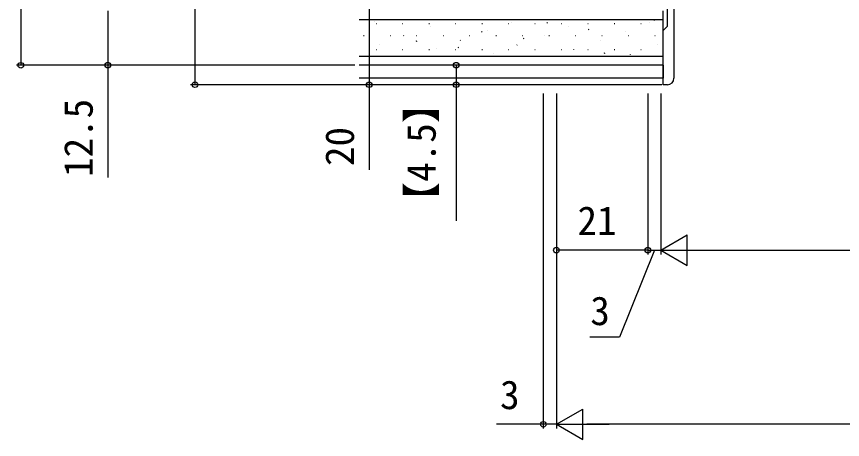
# Model space of a CAD drawing. Units: millimetres, scale not verified. Extents: x -525 to 525, y -808 to 806.
# Drawn here: x -26.6 to 163.1, y -298.9 to -201.7 of the extents above; entities that cross this region are included whole.
import ezdxf
from ezdxf.enums import TextEntityAlignment as Align

# ---------------------------------------------------------------- set-up
doc = ezdxf.new("R2010")
doc.units = ezdxf.units.MM
doc.header["$LTSCALE"] = 4
for name, color, linetype in [('0-3_YKK_11', 7, 'Continuous'), ('0-5_YKK_13', 4, 'Continuous'), ('0-7_YKK_D', 6, 'Continuous'), ('0-9_YSS_K', 3, 'Continuous')]:
    doc.layers.add(name, color=color, linetype=linetype)
doc.styles.add('ＭＳ ゴシック', font='')
doc.styles.get('ＭＳ ゴシック').set_extended_font_data('MS Gothic')

msp = doc.modelspace()

# ---------------------------------------------------------------- linework, layer by layer
at = {"layer": '0-3_YKK_11'}
for points in [[(124.347, -196.197), (124.347, -215.897)], [(122.847, -217.397), (121.847, -217.397), (121.847, -204.897), (122.847, -203.897), (122.847, -197.397), (97.347, -197.397)]]:
    msp.add_lwpolyline(points, dxfattribs=at)
msp.add_arc((122.847, -215.897), 1.5, 270.00001, 359.99999, dxfattribs=at)
at = {"layer": '0-5_YKK_13'}
for p, q in [((121.847, -212.897), (121.847, -215.897)), ((121.847, -215.897), (52.067, -215.897))]:
    msp.add_line(p, q, dxfattribs=at)
at = {"layer": '0-7_YKK_D'}
for p, q in [((-25.674, -82.921), (-25.633, -212.921)), ((14.347, -134.397), (14.347, -217.397)), ((51.067, -212.897), (-26.633, -212.922)), ((51.027, -212.897), (-6.653, -212.897)), ((93.347, -212.897), (73.347, -212.897)), ((121.597, -217.397), (13.347, -217.397)), ((93.347, -217.397), (53.347, -217.397)), ((93.347, -217.397), (73.347, -217.397)), ((94.347, -219.397), (94.347, -296.401)), ((97.347, -219.397), (97.347, -256.401)), ((97.347, -219.397), (97.347, -296.401)), ((97.347, -219.397), (97.347, -296.401)), ((118.347, -219.397), (118.347, -256.401)), ((118.347, -219.397), (118.347, -256.401)), ((121.347, -219.397), (121.347, -256.401)), ((121.347, -219.397), (121.347, -256.401)), ((121.347, -255.401), (127.409, -251.901)), ((127.409, -258.901), (127.409, -251.901)), ((118.347, -255.401), (97.347, -255.401)), ((118.347, -255.401), (121.347, -255.401)), ((121.347, -255.401), (127.409, -258.901)), ((121.347, -255.401), (133.471, -255.401)), ((128.347, -255.401), (270.347, -255.401)), ((97.347, -295.401), (103.409, -291.901)), ((103.409, -298.901), (103.409, -291.901)), ((97.347, -295.401), (103.409, -298.901)), ((97.347, -295.401), (109.471, -295.401)), ((430.347, -295.401), (104.347, -295.401))]:
    msp.add_line(p, q, dxfattribs=at)
for points in [[(54.347, -197.397), (54.347, -217.397), (54.347, -236.907)], [(-5.653, -200.397), (-5.653, -212.897), (-5.653, -238.697)], [(74.347, -212.897), (74.347, -217.397), (74.347, -248.669)], [(119.847, -255.401), (111.826, -275.401), (105.01, -275.401)], [(97.347, -295.401), (94.347, -295.401), (83.581, -295.401)]]:
    msp.add_lwpolyline(points, dxfattribs=at)
for centre in [(-25.633, -212.921), (-5.653, -212.897), (74.347, -212.897), (14.347, -217.397), (54.347, -217.397), (74.347, -217.397), (97.347, -255.401), (118.347, -255.401), (118.347, -255.401), (94.347, -295.401)]:
    msp.add_circle(centre, 0.637, dxfattribs=at)
at = {"layer": '0-9_YSS_K'}
for p, q in [((121.847, -212.897), (121.847, -200.397)), ((52.067, -202.397), (121.847, -202.397)), ((55.486, -202.837), (55.505, -202.831)), ((119.733, -202.617), (119.9, -202.506)), ((55.929, -203.316), (56.029, -203.316)), ((62.009, -203.316), (62.109, -203.316)), ((68.089, -203.316), (68.189, -203.316)), ((68.504, -203.909), (68.523, -203.902)), ((74.169, -203.316), (74.269, -203.316)), ((80.249, -203.316), (80.349, -203.316)), ((86.329, -203.316), (86.429, -203.316)), ((87.103, -203.005), (87.122, -202.998)), ((92.409, -203.316), (92.509, -203.316)), ((95.144, -203.221), (95.311, -203.11)), ((98.489, -203.316), (98.589, -203.316)), ((100.122, -204.077), (100.141, -204.07)), ((104.569, -203.316), (104.669, -203.316)), ((104.749, -204.699), (104.916, -204.588)), ((110.649, -203.316), (110.749, -203.316)), ((116.729, -203.316), (116.829, -203.316)), ((118.626, -203.206), (118.645, -203.199)), ((53.079, -206.066), (53.179, -206.066)), ((59.159, -206.066), (59.259, -206.066)), ((62.264, -206.119), (62.283, -206.112)), ((65.239, -206.066), (65.339, -206.066)), ((71.319, -206.066), (71.419, -206.066)), ((77.399, -206.066), (77.499, -206.066)), ((80.16, -205.303), (80.327, -205.192)), ((81.523, -204.981), (81.542, -204.974)), ((83.479, -206.066), (83.579, -206.066)), ((89.559, -206.066), (89.659, -206.066)), ((89.765, -206.781), (89.932, -206.67)), ((94.541, -206.053), (94.56, -206.046)), ((95.639, -206.066), (95.739, -206.066)), ((101.719, -206.066), (101.819, -206.066)), ((107.799, -206.066), (107.899, -206.066)), ((113.14, -205.148), (113.159, -205.142)), ((113.879, -206.066), (113.979, -206.066)), ((119.959, -206.066), (120.059, -206.066)), ((56.778, -208.062), (56.797, -208.055)), ((65.176, -207.385), (65.343, -207.274)), ((75.283, -207.191), (75.301, -207.184)), ((88.301, -208.263), (88.32, -208.256)), ((107.56, -207.125), (107.579, -207.118)), ((120.578, -208.196), (120.597, -208.19)), ((55.929, -209.296), (56.029, -209.296)), ((62.009, -209.296), (62.109, -209.296)), ((68.089, -209.296), (68.189, -209.296)), ((69.796, -209.134), (69.815, -209.127)), ((74.169, -209.296), (74.269, -209.296)), ((74.781, -208.863), (74.948, -208.752)), ((80.249, -209.296), (80.349, -209.296)), ((82.815, -210.205), (82.834, -210.199)), ((86.329, -209.296), (86.429, -209.296)), ((92.409, -209.296), (92.509, -209.296)), ((98.489, -209.296), (98.589, -209.296)), ((101.32, -209.334), (101.338, -209.328)), ((104.569, -209.296), (104.669, -209.296)), ((108.359, -210.145), (108.526, -210.035)), ((110.649, -209.296), (110.749, -209.296)), ((114.338, -210.406), (114.357, -210.4)), ((116.729, -209.296), (116.829, -209.296)), ((121.847, -210.897), (52.067, -210.897)), ((59.87, -210.897), (59.964, -210.834)), ((121.847, -212.897), (52.067, -212.897))]:
    msp.add_line(p, q, dxfattribs=at)

# ---------------------------------------------------------------- texts
at = {"layer": '0-7_YKK_D', "style": 'ＭＳ ゴシック'}
for s, p in [('12.5', (-7.153, -238.578)), ('【4.5】', (71.619, -248.703)), ('20', (52.847, -236.072))]:
    msp.add_text(s, height=6.598, rotation=90, dxfattribs=at).set_placement(p, align=Align.BOTTOM_LEFT)
for s, p in [('21', (102.196, -253.901)), ('3', (105.145, -274.601)), ('3', (84.416, -293.901))]:
    msp.add_text(s, height=6.598, dxfattribs=at).set_placement(p, align=Align.BOTTOM_LEFT)

doc.saveas('drawing.dxf')
